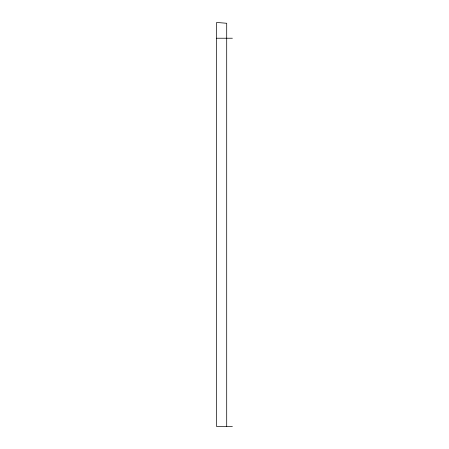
<?xml version="1.0" encoding="UTF-8"?>
<svg xmlns="http://www.w3.org/2000/svg" width="449" height="449" viewBox="0 0 449 449"><rect width="100%" height="100%" fill="white"/><g stroke="black" fill="none" stroke-linecap="round" stroke-linejoin="round"><path stroke-width="0.67" d="M216.62 38.227L232.38 38.227M232.38 426.55L216.62 426.55L216.62 22.45L226.706 23.269L226.706 426.55"/></g></svg>
